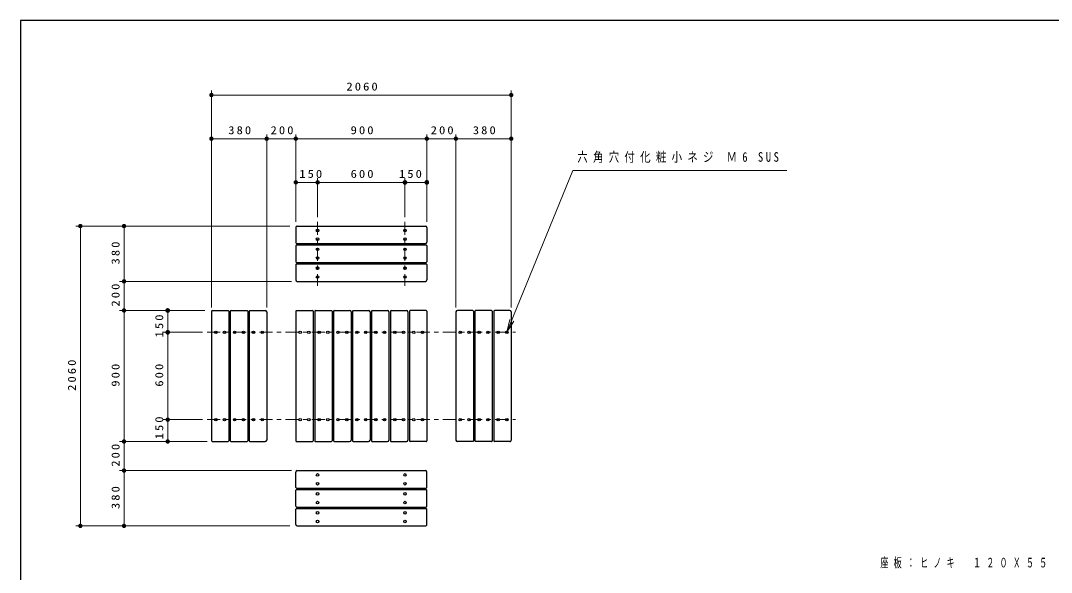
# Model space of a CAD drawing. Units: millimetres on the paper, with parts at other scales. Extents: x -365 to 12, y -47 to 257.
# Drawn here: x -365 to -129, y 130.7 to 257 of the extents above; entities that cross this region are included whole.
import ezdxf

# ---------------------------------------------------------------- set-up
doc = ezdxf.new("R2010")
doc.units = ezdxf.units.MM
doc.linetypes.add('USER2', pattern=[6, 3, -1, 1, -1])
doc.layers.add('LY_1', color=3, linetype='Continuous', lineweight=25)
doc.layers.add('LY_2', color=7, linetype='Continuous', lineweight=13)
doc.styles.add('ＭＳ ゴシック', font='')
doc.styles.get('ＭＳ ゴシック').set_extended_font_data('MS Gothic')

# ---------------------------------------------------------------- blocks, each defined once
blk = doc.blocks.new('filled_dot')
at = {"color": 0, "linetype": 'Continuous', "lineweight": -2, "const_width": 1.25}
blk.add_lwpolyline([(-0.625, 0, 1), (0.625, 0, 1)], format="xyb", close=True, dxfattribs=at)

msp = doc.modelspace()

# ---------------------------------------------------------------- linework, layer by layer
at = {"layer": 'LY_1', "color": 7, "lineweight": 13}
for p, q in [((-321.318, 191.295), (-321.318, 240.961)), ((-252.652, 191.295), (-252.652, 240.961)), ((-321.318, 239.961), (-252.652, 239.961)), ((-321.318, 191.295), (-321.318, 230.961)), ((-321.318, 229.961), (-308.652, 229.961)), ((-308.652, 191.295), (-308.652, 230.961)), ((-308.652, 191.295), (-308.652, 230.961)), ((-308.652, 229.961), (-301.985, 229.961)), ((-301.985, 210.961), (-301.985, 230.961)), ((-301.985, 211.918), (-301.985, 230.961)), ((-301.985, 229.961), (-271.985, 229.961)), ((-271.985, 210.961), (-271.985, 230.961)), ((-271.985, 221.961), (-271.985, 230.961)), ((-271.985, 229.961), (-265.319, 229.961)), ((-265.319, 191.295), (-265.319, 230.961)), ((-265.319, 229.961), (-252.652, 229.961)), ((-252.652, 191.295), (-252.652, 230.961)), ((-301.985, 219.961), (-296.985, 219.961)), ((-296.985, 211.961), (-296.985, 220.961)), ((-296.985, 219.961), (-276.985, 219.961)), ((-276.985, 211.961), (-276.985, 220.961)), ((-276.985, 219.961), (-271.985, 219.961)), ((-303.652, 209.961), (-352.319, 209.961)), ((-351.319, 141.295), (-351.319, 209.961)), ((-303.319, 209.961), (-342.319, 209.961)), ((-341.319, 197.295), (-341.319, 209.961)), ((-302.985, 197.295), (-342.319, 197.295)), ((-341.319, 190.628), (-341.319, 197.295)), ((-322.785, 190.628), (-342.319, 190.628)), ((-333.319, 190.628), (-342.319, 190.628)), ((-341.319, 160.628), (-341.319, 190.628)), ((-331.318, 185.628), (-331.318, 190.628)), ((-253.652, 185.628), (-252.98, 188.594)), ((-253.652, 185.628), (-252.517, 188.405)), ((-252.054, 188.216), (-253.652, 185.628)), ((-323.319, 185.628), (-332.319, 185.628)), ((-331.318, 165.628), (-331.318, 185.628)), ((-323.319, 165.628), (-332.319, 165.628)), ((-331.318, 160.628), (-331.318, 165.628)), ((-322.319, 160.628), (-342.319, 160.628)), ((-341.319, 153.961), (-341.319, 160.628)), ((-303.319, 153.961), (-342.319, 153.961)), ((-302.985, 153.961), (-342.319, 153.961)), ((-341.319, 141.295), (-341.319, 153.961)), ((-303.319, 141.295), (-352.319, 141.295)), ((-303.319, 141.295), (-342.319, 141.295))]:
    msp.add_line(p, q, dxfattribs=at)
at = {"layer": 'LY_1', "color": 7, "linetype": 'USER2', "lineweight": 13}
for p, q in [((-296.985, 210.961), (-296.985, 196.295)), ((-276.985, 210.961), (-276.985, 196.295)), ((-322.318, 185.628), (-251.652, 185.628)), ((-322.318, 165.628), (-251.652, 165.628))]:
    msp.add_line(p, q, dxfattribs=at)
at = {"layer": 'LY_1'}
for p, q in [((-301.985, 209.628), (-301.985, 206.128)), ((-301.652, 209.961), (-272.318, 209.961)), ((-271.985, 209.628), (-271.985, 206.295)), ((-301.985, 205.461), (-301.985, 201.795)), ((-301.819, 205.961), (-272.318, 205.961)), ((-301.819, 205.628), (-272.152, 205.628)), ((-271.985, 205.461), (-271.985, 201.795)), ((-301.985, 201.128), (-301.985, 197.628)), ((-301.819, 201.628), (-272.152, 201.628)), ((-301.819, 201.295), (-272.152, 201.295)), ((-271.985, 201.128), (-271.985, 197.628)), ((-301.652, 197.295), (-272.319, 197.295)), ((-321.318, 190.295), (-321.318, 172.946)), ((-320.985, 190.628), (-317.485, 190.628)), ((-317.318, 190.461), (-317.318, 172.946)), ((-316.985, 190.461), (-316.985, 172.946)), ((-316.819, 190.628), (-313.152, 190.628)), ((-312.985, 190.461), (-312.985, 172.946)), ((-312.652, 190.461), (-312.652, 172.946)), ((-312.485, 190.628), (-308.985, 190.628)), ((-308.652, 190.295), (-308.652, 172.946)), ((-301.985, 190.461), (-301.985, 160.795)), ((-301.819, 190.628), (-298.152, 190.628)), ((-297.985, 190.461), (-297.985, 160.795)), ((-297.652, 190.461), (-297.652, 160.795)), ((-297.485, 190.628), (-293.819, 190.628)), ((-293.652, 190.461), (-293.652, 172.946)), ((-293.319, 190.461), (-293.319, 172.946)), ((-293.152, 190.628), (-289.652, 190.628)), ((-289.319, 190.295), (-289.319, 172.946)), ((-288.985, 190.461), (-288.985, 172.946)), ((-288.819, 190.628), (-285.319, 190.628)), ((-284.985, 190.295), (-284.985, 172.946)), ((-284.652, 190.461), (-284.652, 172.946)), ((-284.485, 190.628), (-280.985, 190.628)), ((-280.652, 190.295), (-280.652, 172.946)), ((-280.319, 190.461), (-280.319, 172.946)), ((-280.152, 190.628), (-276.652, 190.628)), ((-276.319, 190.295), (-276.319, 160.961)), ((-275.985, 190.461), (-275.985, 160.795)), ((-272.152, 190.628), (-275.819, 190.628)), ((-271.985, 190.461), (-271.985, 160.795)), ((-265.319, 190.295), (-265.319, 172.946)), ((-261.485, 190.628), (-264.985, 190.628)), ((-261.319, 190.461), (-261.319, 172.946)), ((-260.985, 190.461), (-260.985, 172.946)), ((-257.152, 190.628), (-260.819, 190.628)), ((-256.985, 190.461), (-256.985, 172.946)), ((-256.652, 190.461), (-256.652, 172.946)), ((-252.985, 190.628), (-256.485, 190.628)), ((-252.652, 190.295), (-252.652, 172.946)), ((-321.318, 172.946), (-321.318, 160.961)), ((-317.318, 172.946), (-317.318, 160.795)), ((-316.985, 172.946), (-316.985, 160.795)), ((-312.985, 172.946), (-312.985, 160.795)), ((-312.652, 172.946), (-312.652, 160.795)), ((-308.652, 172.946), (-308.652, 160.961)), ((-293.652, 172.946), (-293.652, 160.795)), ((-293.319, 172.946), (-293.319, 160.795)), ((-289.319, 172.946), (-289.319, 160.961)), ((-288.985, 172.946), (-288.985, 160.795)), ((-284.985, 172.946), (-284.985, 160.961)), ((-284.652, 172.946), (-284.652, 160.795)), ((-280.652, 172.946), (-280.652, 160.961)), ((-280.319, 172.946), (-280.319, 160.795)), ((-265.319, 172.946), (-265.319, 160.961)), ((-261.319, 172.946), (-261.319, 160.795)), ((-260.985, 172.946), (-260.985, 160.795)), ((-256.985, 172.946), (-256.985, 160.795)), ((-256.652, 172.946), (-256.652, 160.795)), ((-252.652, 172.946), (-252.652, 160.961)), ((-320.985, 160.628), (-317.485, 160.628)), ((-316.819, 160.628), (-313.152, 160.628)), ((-312.485, 160.628), (-308.985, 160.628)), ((-301.819, 160.628), (-298.152, 160.628)), ((-297.485, 160.628), (-293.819, 160.628)), ((-293.152, 160.628), (-289.652, 160.628)), ((-288.819, 160.628), (-285.319, 160.628)), ((-284.485, 160.628), (-280.985, 160.628)), ((-280.152, 160.628), (-276.652, 160.628)), ((-272.152, 160.628), (-275.819, 160.628)), ((-261.485, 160.628), (-264.985, 160.628)), ((-257.152, 160.628), (-260.819, 160.628)), ((-252.985, 160.628), (-256.485, 160.628)), ((-301.985, 150.128), (-301.985, 153.628)), ((-301.652, 153.961), (-272.319, 153.961)), ((-271.985, 150.128), (-271.985, 153.628)), ((-301.985, 145.795), (-301.985, 149.461)), ((-301.819, 149.961), (-272.152, 149.961)), ((-301.819, 149.628), (-272.152, 149.628)), ((-271.985, 145.795), (-271.985, 149.461)), ((-301.985, 141.628), (-301.985, 145.128)), ((-301.819, 145.628), (-272.152, 145.628)), ((-301.819, 145.295), (-272.152, 145.295)), ((-271.985, 141.628), (-271.985, 145.128)), ((-301.652, 141.295), (-272.319, 141.295))]:
    msp.add_line(p, q, dxfattribs=at)
at = {"layer": 'LY_1', "color": 7, "lineweight": 13}
msp.add_lwpolyline([(-253.652, 185.628), (-238.522, 222.651), (-189.532, 222.651)], dxfattribs=at)
at = {"layer": 'LY_1'}
for centre in [(-296.985, 208.961), (-276.985, 208.961), (-296.985, 206.961), (-276.985, 206.961), (-296.985, 204.628), (-276.985, 204.628), (-296.985, 202.628), (-276.985, 202.628), (-296.985, 200.295), (-296.985, 198.295), (-276.985, 200.295), (-276.985, 198.295), (-320.318, 185.628), (-318.318, 185.628), (-315.985, 185.628), (-313.985, 185.628), (-311.652, 185.628), (-309.652, 185.628), (-300.985, 185.628), (-298.985, 185.628), (-296.652, 185.628), (-294.652, 185.628), (-292.319, 185.628), (-290.319, 185.628), (-287.985, 185.628), (-285.985, 185.628), (-283.652, 185.628), (-281.652, 185.628), (-279.319, 185.628), (-277.319, 185.628), (-274.985, 185.628), (-272.985, 185.628), (-264.319, 185.628), (-262.319, 185.628), (-259.985, 185.628), (-257.985, 185.628), (-255.652, 185.628), (-253.652, 185.628), (-320.318, 165.628), (-318.318, 165.628), (-315.985, 165.628), (-313.985, 165.628), (-311.652, 165.628), (-309.652, 165.628), (-300.985, 165.628), (-298.985, 165.628), (-296.652, 165.628), (-294.652, 165.628), (-292.319, 165.628), (-290.319, 165.628), (-287.985, 165.628), (-285.985, 165.628), (-283.652, 165.628), (-281.652, 165.628), (-279.319, 165.628), (-277.319, 165.628), (-274.985, 165.628), (-272.985, 165.628), (-264.319, 165.628), (-262.319, 165.628), (-259.985, 165.628), (-257.985, 165.628), (-255.652, 165.628), (-253.652, 165.628), (-296.985, 152.961), (-296.985, 150.961), (-276.985, 152.961), (-276.985, 150.961), (-296.985, 148.628), (-276.985, 148.628), (-296.985, 146.628), (-276.985, 146.628), (-296.985, 144.295), (-276.985, 144.295), (-296.985, 142.295), (-276.985, 142.295)]:
    msp.add_circle(centre, 0.3, dxfattribs=at)
for centre, radius, start, end in [((-301.652, 209.628), 0.333, 89.99998, 179.99995), ((-272.318, 209.628), 0.333, 0, 89.99998), ((-301.819, 206.128), 0.167, 179.99995, 269.99995), ((-301.819, 205.461), 0.167, 89.99998, 179.99995), ((-272.318, 206.295), 0.333, 270.00002, 0), ((-272.152, 205.461), 0.167, 359.99993, 89.99997), ((-301.819, 201.795), 0.167, 179.99995, 269.99995), ((-301.819, 201.128), 0.167, 89.99998, 179.99995), ((-272.152, 201.795), 0.167, 269.99995, 359.99993), ((-272.152, 201.128), 0.167, 359.99993, 89.99997), ((-301.652, 197.628), 0.333, 179.99995, 269.99995), ((-272.319, 197.628), 0.333, 269.99995, 359.99993), ((-320.985, 190.295), 0.333, 89.99998, 179.99996), ((-317.485, 190.461), 0.167, 0, 89.99998), ((-316.818, 190.461), 0.167, 89.99998, 179.99996), ((-313.152, 190.461), 0.167, 0, 89.99998), ((-312.485, 190.461), 0.167, 89.99998, 179.99996), ((-308.985, 190.295), 0.333, 0, 89.99998), ((-301.819, 190.461), 0.167, 89.99998, 179.99996), ((-298.152, 190.461), 0.167, 0, 89.99998), ((-297.485, 190.461), 0.167, 89.99998, 179.99996), ((-293.819, 190.461), 0.167, 0, 89.99998), ((-293.152, 190.461), 0.167, 89.99998, 179.99996), ((-289.652, 190.295), 0.333, 0, 89.99998), ((-288.819, 190.461), 0.167, 89.99998, 179.99996), ((-285.319, 190.295), 0.333, 0, 89.99998), ((-284.485, 190.461), 0.167, 89.99998, 179.99996), ((-280.985, 190.295), 0.333, 0, 89.99998), ((-280.152, 190.461), 0.167, 89.99998, 179.99996), ((-276.652, 190.295), 0.333, 0, 89.99998), ((-275.819, 190.461), 0.167, 89.99998, 179.99996), ((-272.152, 190.461), 0.167, 0, 89.99998), ((-264.985, 190.295), 0.333, 89.99998, 179.99996), ((-261.485, 190.461), 0.167, 0, 89.99998), ((-260.819, 190.461), 0.167, 89.99998, 179.99996), ((-257.152, 190.461), 0.167, 0, 89.99998), ((-256.485, 190.461), 0.167, 89.99998, 179.99996), ((-252.985, 190.295), 0.333, 0, 89.99998), ((-320.985, 160.961), 0.333, 179.99998, 270.00003), ((-317.485, 160.795), 0.167, 270.00002, 0), ((-316.818, 160.795), 0.167, 179.99998, 270.00003), ((-313.152, 160.795), 0.167, 270.00002, 0), ((-312.485, 160.795), 0.167, 179.99998, 270.00003), ((-308.985, 160.961), 0.333, 270.00002, 0), ((-301.819, 160.795), 0.167, 179.99998, 270.00003), ((-298.152, 160.795), 0.167, 270.00002, 0), ((-297.485, 160.795), 0.167, 179.99998, 270.00003), ((-293.819, 160.795), 0.167, 270.00002, 0), ((-293.152, 160.795), 0.167, 179.99998, 270.00003), ((-289.652, 160.961), 0.333, 270.00002, 0), ((-288.819, 160.795), 0.167, 179.99998, 270.00003), ((-285.319, 160.961), 0.333, 270.00002, 0), ((-284.485, 160.795), 0.167, 179.99998, 270.00003), ((-280.985, 160.961), 0.333, 270.00002, 0), ((-280.152, 160.795), 0.167, 179.99998, 270.00003), ((-276.652, 160.961), 0.333, 270.00002, 0), ((-275.819, 160.795), 0.167, 179.99996, 269.99995), ((-272.152, 160.795), 0.167, 269.99996, 0), ((-264.985, 160.961), 0.333, 179.99996, 269.99995), ((-261.485, 160.795), 0.167, 269.99996, 0), ((-260.819, 160.795), 0.167, 179.99996, 269.99995), ((-257.152, 160.795), 0.167, 269.99996, 0), ((-256.485, 160.795), 0.167, 179.99996, 269.99995), ((-252.985, 160.961), 0.333, 269.99996, 0), ((-301.652, 153.628), 0.333, 90, 179.99998), ((-272.319, 153.628), 0.333, 0.00001, 90), ((-301.819, 150.128), 0.167, 179.99998, 269.99995), ((-301.819, 149.461), 0.167, 90, 179.99998), ((-272.152, 150.128), 0.167, 269.99998, 0.00001), ((-272.152, 149.461), 0.167, 0.00001, 90), ((-301.819, 145.795), 0.167, 179.99998, 269.99995), ((-301.819, 145.128), 0.167, 90, 179.99998), ((-272.152, 145.795), 0.167, 269.99998, 0.00001), ((-272.152, 145.128), 0.167, 0.00001, 90), ((-301.652, 141.628), 0.333, 179.99998, 269.99995), ((-272.319, 141.628), 0.333, 269.99998, 0.00001)]:
    msp.add_arc(centre, radius, start, end, dxfattribs=at)
at = {"layer": 'LY_2', "color": 20, "lineweight": 25}
for p, q in [((0, 257), (-365, 257)), ((-365, 257), (-365, 0))]:
    msp.add_line(p, q, dxfattribs=at)

# ---------------------------------------------------------------- block references
at = {"layer": 'LY_1', "color": 7, "lineweight": 13, "xscale": 0.4, "yscale": 0.4}
for p in [(-321.318, 239.961), (-321.318, 229.961), (-308.652, 229.961), (-301.985, 229.961), (-271.985, 229.961), (-265.319, 229.961), (-301.985, 219.961)]:
    msp.add_blockref('filled_dot', p, dxfattribs=at)
at = {"layer": 'LY_1', "color": 7, "lineweight": 13}
for p, xscale, yscale, rotation in [((-252.652, 239.961), 0.4, 0.4, 180), ((-308.652, 229.961), 0.4, 0.4, 180), ((-301.985, 229.961), 0.4, 0.4, 180), ((-271.985, 229.961), 0.4, 0.4, 180), ((-265.319, 229.961), 0.4, 0.4, 180), ((-252.652, 229.961), 0.4, 0.4, 180), ((-296.985, 219.961), 0.4, 0.4, 180), ((-276.985, 219.961), 0.431, 0.431, 180), ((-271.985, 219.961), 0.431, 0.431, 180), ((-351.319, 209.961), 0.4, 0.4, 270), ((-341.319, 209.961), 0.4, 0.4, 270), ((-341.319, 197.295), 0.4, 0.4, 270), ((-341.319, 197.295), 0.4, 0.4, 90), ((-341.319, 190.628), 0.4, 0.4, 270), ((-341.319, 190.628), 0.4, 0.4, 90), ((-331.318, 190.628), 0.431, 0.431, 270), ((-331.318, 185.628), 0.431, 0.431, 270), ((-331.318, 165.628), 0.4, 0.4, 270), ((-341.319, 160.628), 0.4, 0.4, 270), ((-341.319, 160.628), 0.4, 0.4, 90), ((-331.318, 160.628), 0.4, 0.4, 90), ((-341.319, 153.961), 0.4, 0.4, 270), ((-341.319, 153.961), 0.4, 0.4, 90), ((-351.319, 141.295), 0.4, 0.4, 90), ((-341.319, 141.295), 0.4, 0.4, 90)]:
    msp.add_blockref('filled_dot', p, dxfattribs=dict(at, xscale=xscale, yscale=yscale, rotation=rotation))

# ---------------------------------------------------------------- texts
at = {"layer": 'LY_1', "color": 7, "style": 'ＭＳ ゴシック'}
for s, insert, char_height, attachment_point in [('\\T1.33;\\W1.15;2060', (-286.581, 240.961), 1.833, 8), ('\\T1.33;\\W1.15;380', (-314.593, 230.961), 1.833, 8), ('\\T1.33;\\W1.15;200', (-304.902, 230.961), 1.833, 8), ('\\T1.33;\\W1.15;900', (-286.569, 230.961), 1.833, 8), ('\\T1.33;\\W1.15;200', (-268.235, 230.961), 1.833, 8), ('\\T1.33;\\W1.15;380', (-258.593, 230.961), 1.833, 8), ('\\T1.5;\\W0.8;六角穴付化粧小ネジ\\~Ｍ6\\~SUS', (-237.532, 225.651), 2.199, 4), ('\\T1.33;\\W1.15;150', (-298.329, 220.961), 1.833, 8), ('\\T1.33;\\W1.15;600', (-286.569, 220.961), 1.833, 8), ('\\T1.33;\\W1.15;150', (-275.496, 220.961), 1.833, 8), ('\\T1.64;\\W0.6;座板：ヒノキ\u3000１２０Ｘ５５', (-168.111, 132.767), 2.199, 4)]:
    msp.add_mtext(s, dxfattribs=dict(at, insert=insert, char_height=char_height, attachment_point=attachment_point))
at = {"layer": 'LY_1', "color": 7, "char_height": 1.833, "attachment_point": 8, "rotation": 90, "style": 'ＭＳ ゴシック'}
for s, insert in [('\\T1.33;\\W1.15;380', (-342.319, 204.02)), ('\\T1.33;\\W1.15;200', (-342.319, 194.378)), ('\\T1.33;\\W1.15;150', (-332.318, 187.324)), ('\\T1.33;\\W1.15;2060', (-352.319, 176.032)), ('\\T1.33;\\W1.15;900', (-342.319, 176.045)), ('\\T1.33;\\W1.15;600', (-332.318, 176.045)), ('\\T1.33;\\W1.15;150', (-332.318, 163.975)), ('\\T1.33;\\W1.15;200', (-342.319, 157.711)), ('\\T1.33;\\W1.15;380', (-342.319, 148.02))]:
    msp.add_mtext(s, dxfattribs=dict(at, insert=insert))

doc.saveas('drawing.dxf')
